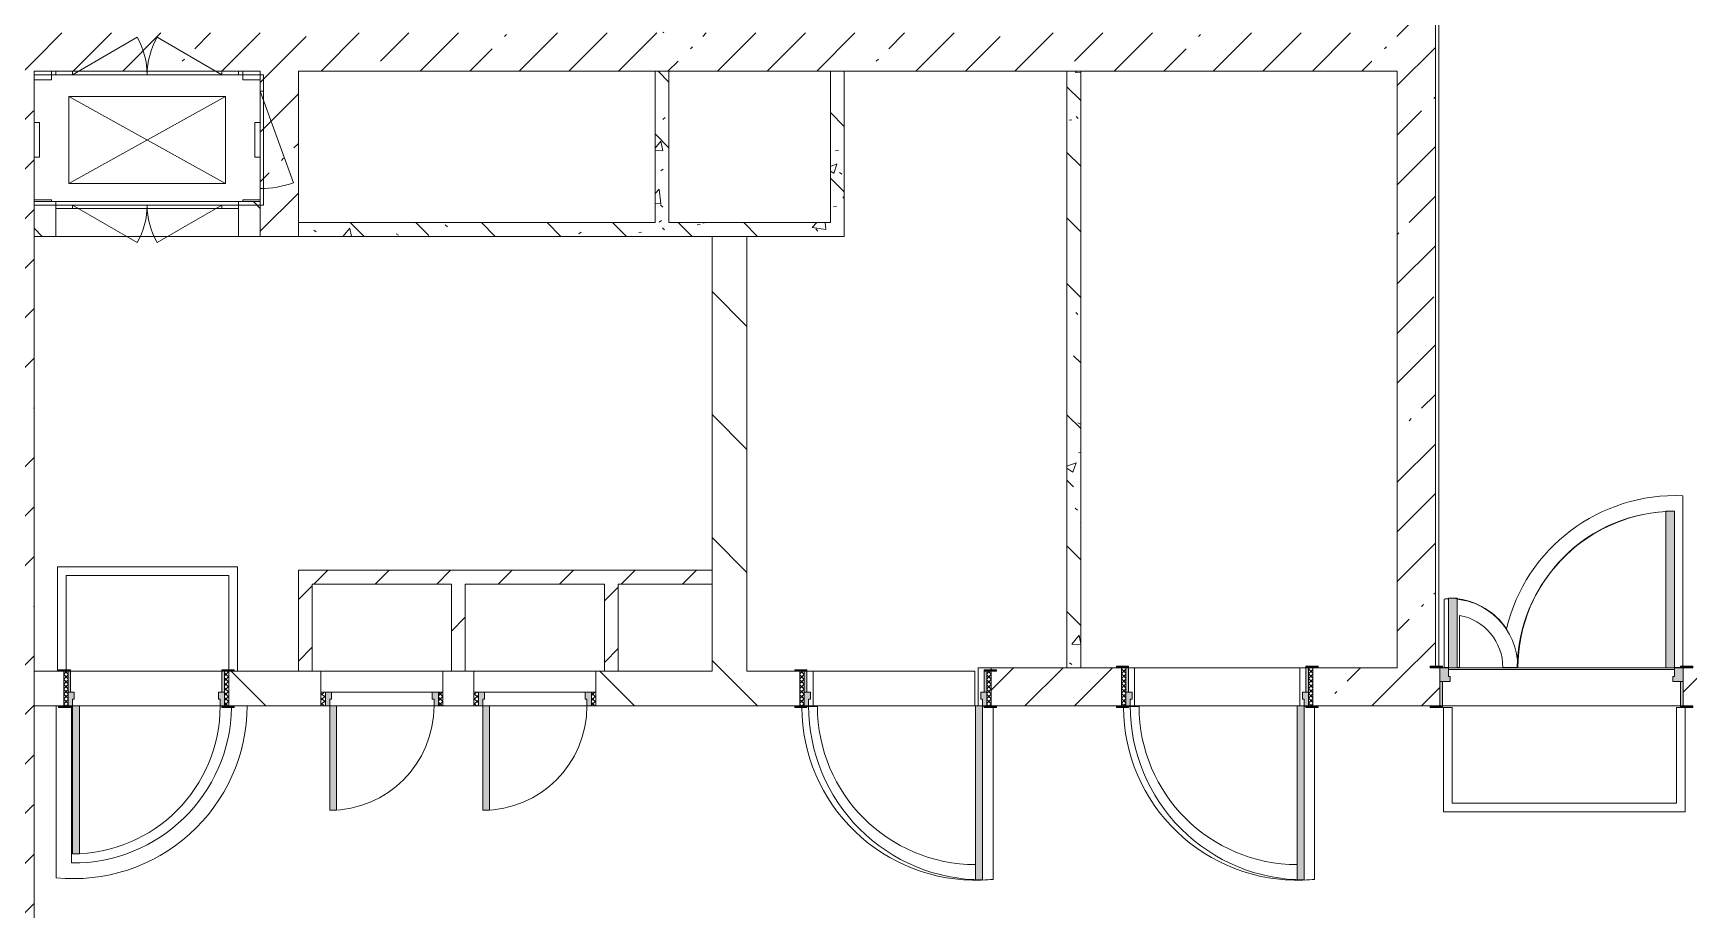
# Model space of a CAD drawing. Header units: millimetres. Extents: x -3129 to 197107, y -8553 to 29000.
# Drawn here: x 155062 to 164585, y 12227 to 17269 of the extents above; entities that cross this region are included whole.
import ezdxf

# ---------------------------------------------------------------- set-up
doc = ezdxf.new("R2010")
doc.units = ezdxf.units.MM
for name, color, linetype, lineweight, true_color in [('A-DOOR-3', 7, 'Continuous', 5, 0xaaaaaa), ('A-DOOR-4', 7, 'Continuous', 5, 0xe2e2e2), ('A-DOOR-FRAM-3', 7, 'Continuous', 5, 0xe2e2e2), ('A-DOOR-FRAM-4', 7, 'Continuous', 5, 0xaaaaaa), ('A-FLOR-3', 7, 'Continuous', 5, 0xaaaaaa), ('I-WALL-8', 7, 'Continuous', 5, 0x787878)]:
    doc.layers.add(name, color=color, linetype=linetype, lineweight=lineweight, true_color=true_color)
for name, color, linetype, lineweight in [('A-GENM-1', 7, 'Continuous', 5), ('A-WALL', 7, 'Continuous', 9), ('I-WALL-6', 7, 'Continuous', 5), ('M-EQPM-2', 7, 'Continuous', 5)]:
    doc.layers.add(name, color=color, linetype=linetype, lineweight=lineweight)
pattern_1 = [(45, (70097.43, 0), (-285.1231, 285.1231), []), (45, (70382.56, 0), (-285.1231, 285.1231), [504.031, -100.806, 16.764, -84.042])]
pattern_2 = [(135, (70097.43, 0), (-353.5534, -353.5534), [])]
pattern_3 = [(135, (70097.43, 0), (-377.1708, -377.1708), [533.4, -88.9, 17.78, -88.9]), (135, (70097.43, 376.94), (-377.1708, -377.1708), []), (50, (70097.43, 0), (637.6445, -55.7866), [66.675, -733.425]), (355, (70097.4, 0), (-123.3494, 668.699), [53.34, -586.74]), (100.451, (70150.6, -4.65), (514.299, 612.908), [56.665, -623.315]), (46.184, (70097.4, 177.8), (948.7764, -147.15), [100.012, -1100.137]), (96.636, (70176.5, 165.5), (830.909, 865.997), [84.998, -934.973]), (351.184, (70097.4, 177.8), (830.918, 865.988), [80.01, -880.11]), (21, (70186.33, 133.35), (530.6506, -357.9283), [66.675, -733.425]), (326, (70186.3, 133.35), (216.308, 644.6585), [53.34, -586.74]), (71.451, (70230.55, 103.5), (746.9596, 286.7243), [56.665, -623.315]), (37.5, (70097.43, 0), (10.81053, 295.9426), [16.764, -562.864, 16.764, -578.866, -588.962]), (37.5, (70097.43, 0), (10.81053, 295.9426), [-1175.258, 16.764, -572.198]), (7.5, (70097.43, 0), (233.8692, 350.6318), [16.764, -322.834, 16.764, -549.529, -224.472]), (7.5, (70097.43, 0), (233.8692, 350.6318), [-905.891, 16.764, -207.708]), (327.5, (69899.19, 0), (474.5678, -20.0513), [16.764, -205.486, 16.764, -676.656, -920.115]), (327.5, (69899.19, 0), (474.5678, -20.0513), [-915.67, 16.764, -903.351]), (317.5, (69810.3, 0), (518.4522, 88.9934), [16.764, -272.161, 16.764, -443.738, -653.415]), (317.5, (69810.3, 0), (518.4522, 88.9934), [-749.427, 16.764, -636.651])]
pattern_4 = [(45, (70097.43, 0), (-176.7767, 176.7767), [])]

# ---------------------------------------------------------------- blocks, each defined once
blk = doc.blocks.new('110_Дверь_СКБ_1Ст_Внутренняя1 - Д-8 950x2100h_охрана-V105-2_1_1_птичка')
at = {"layer": 'A-DOOR-3'}
h = blk.add_hatch(dxfattribs=at)
h.set_pattern_fill('FP_137', color=256, style=0, pattern_type=2)
h.set_pattern_definition([(135, (1826.41, 164.685), (-14.14214, -14.14214), []), (225, (1826.41, 164.685), (14.14214, -14.14214), [])])
h.paths.add_polyline_path([(487.5, 100), (462.5, 100), (462.5, -100), (487.5, -100), (487.5, -34.8)])
at = {"layer": 'A-DOOR-4'}
h = blk.add_hatch(color=256, dxfattribs=at)
h.paths.add_polyline_path([(-437.5, 100), (-437.5, 20), (-402.5, 20), (-402.5, 60), (-412.5, 60), (-416.2, 100)])
h.paths.add_polyline_path([(437.5, 100), (437.5, 60), (427.5, 60), (427.5, 20), (462.5, 20), (462.5, 100)])
at = {"layer": 'A-DOOR-FRAM-3'}
for points in [[(397.5, 950), (397.5, 100), (437.5, 100), (437.5, 950)], [(-492.5, 108), (-492.5, 100), (-422.5, 100), (-422.5, 108)], [(511.4, 108), (447.5, 108), (447.5, 100), (517.5, 100), (517.5, 108)], [(-422.5, 20), (-437.5, 20), (-437.5, -100), (-422.5, -100), (-422.5, -34.8)], [(462.5, 20), (447.5, 20), (447.5, -100), (462.5, -100), (462.5, -34.8)], [(-492.5, -100), (-492.5, -108), (-422.5, -108), (-422.5, -100)], [(447.5, -100), (447.5, -108), (517.5, -108), (517.5, -100)]]:
    blk.add_hatch(color=256, dxfattribs=at).paths.add_polyline_path(points)
at = {"layer": 'A-DOOR-FRAM-4'}
h = blk.add_hatch(dxfattribs=at)
h.set_pattern_fill('FP_138', color=256, style=0, pattern_type=2)
h.set_pattern_definition([(45, (-296.384, 164.685), (-14.1421, 14.1421), []), (135, (-296.384, 164.685), (-14.1421, -14.1421), [])])
h.paths.add_polyline_path([(-437.5, 100), (-462.5, 100), (-462.5, -100), (-437.5, -100), (-437.5, -34.8)])
at = {"layer": 'A-DOOR-3'}
for p, q in [((437.5, 950), (397.5, 950)), ((397.5, 950), (397.5, 100)), ((437.5, 100), (437.5, 950)), ((397.5, 100), (437.5, 100))]:
    blk.add_line(p, q, dxfattribs=at)
blk.add_arc((437.5, 100), 850, 90, 180, dxfattribs=at)
at = {"layer": 'A-DOOR-FRAM-4'}
for p, q in [((-422.5, 108), (-492.5, 108)), ((-492.5, 108), (-492.5, 100)), ((-492.5, 100), (-422.5, 100)), ((-437.5, 100), (-462.5, 100)), ((-462.5, 100), (-462.5, -100)), ((-412.5, 100), (-437.5, 100)), ((-437.5, 100), (-437.5, 20)), ((-437.5, -100), (-437.5, 100)), ((-422.5, 100), (-437.5, 100)), ((-437.5, 100), (-437.5, 99)), ((-437.5, 99), (-422.5, 99)), ((-422.5, 100), (-422.5, 108)), ((-422.5, 99), (-422.5, 100)), ((-412.5, 60), (-412.5, 100)), ((437.5, 100), (437.5, 60)), ((462.5, 100), (437.5, 100)), ((517.5, 108), (447.5, 108)), ((447.5, 108), (447.5, 100)), ((462.5, 100), (447.5, 100)), ((447.5, 100), (447.5, 99)), ((447.5, 100), (517.5, 100)), ((447.5, 99), (462.5, 99)), ((462.5, 20), (462.5, 100)), ((487.5, 100), (462.5, 100)), ((462.5, 100), (462.5, -100)), ((462.5, 99), (462.5, 100)), ((487.5, -100), (487.5, 100)), ((517.5, 100), (517.5, 108)), ((-437.5, 20), (-402.5, 20)), ((-422.5, 20), (-437.5, 20)), ((-437.5, 20), (-437.5, -100)), ((-422.5, -100), (-422.5, 20)), ((-402.5, 60), (-412.5, 60)), ((-402.5, 20), (-402.5, 60)), ((437.5, 60), (427.5, 60)), ((427.5, 60), (427.5, 20)), ((427.5, 20), (462.5, 20)), ((462.5, 20), (447.5, 20)), ((447.5, 20), (447.5, -100)), ((462.5, -100), (462.5, 20)), ((-422.5, -100), (-492.5, -100)), ((-492.5, -100), (-492.5, -108)), ((-492.5, -108), (-422.5, -108)), ((-462.5, -100), (-437.5, -100)), ((-437.5, -100), (-422.5, -100)), ((-422.5, -108), (-422.5, -100)), ((447.5, -100), (462.5, -100)), ((517.5, -100), (447.5, -100)), ((447.5, -100), (447.5, -108)), ((447.5, -108), (517.5, -108)), ((462.5, -100), (487.5, -100)), ((517.5, -108), (517.5, -100))]:
    blk.add_line(p, q, dxfattribs=at)
blk = doc.blocks.new('DOR_Проход в стене_Прямоугольный - 1050x1150 EI30-23344994-2_1_1_птичка')
at = {"layer": 'A-DOOR-3'}
for p, q in [((525, 100), (-525, 100)), ((525, -100), (-525, -100))]:
    blk.add_line(p, q, dxfattribs=at)
blk = doc.blocks.new('110_Дверь_СКБ_2Ст - Д-1_л_Лестничная клетка EIS60 2-32142534-2_1_1_птичка')
at = {"layer": 'A-DOOR-4'}
for points in [[(662.5, 110), (662.5, 1010), (612.5, 1010), (612.5, 110)], [(-587.5, 510), (-637.5, 510), (-637.5, 110), (-587.5, 110), (-587.5, 433.2)], [(712.5, 30), (697.5, 30), (697.5, -110), (712.5, -110), (712.5, -30.6)]]:
    blk.add_hatch(color=256, dxfattribs=at).paths.add_polyline_path(points)
h = blk.add_hatch(color=256, dxfattribs=at)
h.paths.add_polyline_path([(712.5, 110), (662.5, 110), (662.5, 60), (652.5, 60), (652.5, 30), (712.5, 30)])
h.paths.add_polyline_path([(-627.5, 30), (-627.5, 60), (-637.5, 60), (-637.5, 110), (-687.5, 110), (-687.5, 30)])
at = {"layer": 'A-DOOR-FRAM-3'}
for points in [[(-672.5, 110), (-672.5, 118), (-742.5, 118), (-742.5, 110)], [(767.5, 110), (767.5, 118), (697.5, 118), (697.5, 110)], [(-672.5, 30), (-687.5, 30), (-687.5, -110), (-672.5, -110), (-672.5, -30.6)], [(-672.5, -110), (-742.5, -110), (-742.5, -118), (-672.5, -118)], [(767.5, -118), (767.5, -110), (697.5, -110), (697.5, -118)]]:
    blk.add_hatch(color=256, dxfattribs=at).paths.add_polyline_path(points)
at = {"layer": 'A-DOOR-3'}
for p, q in [((662.5, 1010), (612.5, 1010)), ((612.5, 1010), (612.5, 110)), ((662.5, 110), (662.5, 1010)), ((-637.5, 510), (-637.5, 110)), ((-587.5, 510), (-637.5, 510)), ((-587.5, 110), (-587.5, 510)), ((-637.5, 110), (-587.5, 110)), ((612.5, 110), (662.5, 110))]:
    blk.add_line(p, q, dxfattribs=at)
for centre, radius, start, end in [((662.5, 110), 900, 90, 180), ((-637.5, 110), 400, 360, 90)]:
    blk.add_arc(centre, radius, start, end, dxfattribs=at)
at = {"layer": 'A-DOOR-FRAM-4'}
for p, q in [((-672.5, 118), (-742.5, 118)), ((-742.5, 118), (-742.5, 110)), ((-742.5, 110), (-672.5, 110)), ((-637.5, 110), (-687.5, 110)), ((-687.5, 110), (-687.5, 30)), ((-672.5, 110), (-672.5, 118)), ((-637.5, 60), (-637.5, 110)), ((662.5, 110), (662.5, 60)), ((712.5, 110), (662.5, 110)), ((767.5, 118), (697.5, 118)), ((697.5, 118), (697.5, 110)), ((697.5, 110), (767.5, 110)), ((712.5, 30), (712.5, 110)), ((767.5, 110), (767.5, 118)), ((-687.5, 30), (-627.5, 30)), ((-672.5, 30), (-687.5, 30)), ((-687.5, 30), (-687.5, -110)), ((-672.5, -110), (-672.5, 30)), ((-627.5, 60), (-637.5, 60)), ((-627.5, 30), (-627.5, 60)), ((662.5, 60), (652.5, 60)), ((652.5, 60), (652.5, 30)), ((652.5, 30), (712.5, 30)), ((712.5, 30), (697.5, 30)), ((697.5, 30), (697.5, -110)), ((712.5, -110), (712.5, 30)), ((-672.5, -110), (-742.5, -110)), ((-742.5, -110), (-742.5, -118)), ((-742.5, -118), (-672.5, -118)), ((-687.5, -110), (-672.5, -110)), ((-672.5, -118), (-672.5, -110)), ((697.5, -110), (712.5, -110)), ((767.5, -110), (697.5, -110)), ((697.5, -110), (697.5, -118)), ((697.5, -118), (767.5, -118)), ((767.5, -118), (767.5, -110))]:
    blk.add_line(p, q, dxfattribs=at)
blk = doc.blocks.new('110_Дверь_СКБ_1Ст_Внутренняя1 - Д-3 _п_ 1100x2100h_много всего-32102842-2_1_1_птичка')
at = {"layer": 'A-DOOR-3'}
h = blk.add_hatch(dxfattribs=at)
h.set_pattern_fill('FP_46', color=256, style=0, pattern_type=2)
h.set_pattern_definition([(135, (1751.41, 174.685), (-14.14214, -14.14214), []), (225, (1751.41, 174.685), (14.14214, -14.14214), [])])
h.paths.add_polyline_path([(562.5, 110), (537.5, 110), (537.5, -110), (562.5, -110), (562.5, -24.8)])
at = {"layer": 'A-DOOR-4'}
h = blk.add_hatch(color=256, dxfattribs=at)
h.paths.add_polyline_path([(512.5, 110), (512.5, 70), (502.5, 70), (502.5, 30), (537.5, 30), (537.5, 110)])
h.paths.add_polyline_path([(-487.5, 110), (-512.5, 110), (-512.5, 30), (-477.5, 30), (-477.5, 70), (-487.5, 70)])
at = {"layer": 'A-DOOR-FRAM-3'}
for points in [[(-487.5, 1110), (-487.5, 110), (-447.5, 110), (-447.5, 1110)], [(-567.5, 118), (-567.5, 110), (-497.5, 110), (-497.5, 118)], [(592.5, 118), (522.5, 118), (522.5, 110), (592.5, 110)], [(-497.5, 30), (-512.5, 30), (-512.5, -110), (-497.5, -110), (-497.5, -24.8)], [(537.5, 30), (522.5, 30), (522.5, -110), (537.5, -110), (537.5, -24.8)], [(-567.5, -110), (-567.5, -118), (-497.5, -118), (-497.5, -110)], [(592.5, -110), (522.5, -110), (522.5, -118), (592.5, -118)]]:
    blk.add_hatch(color=256, dxfattribs=at).paths.add_polyline_path(points)
at = {"layer": 'A-DOOR-FRAM-4'}
h = blk.add_hatch(dxfattribs=at)
h.set_pattern_fill('FP_47', color=256, style=0, pattern_type=2)
h.set_pattern_definition([(45, (-371.384, 174.685), (-14.1421, 14.1421), []), (135, (-371.384, 174.685), (-14.1421, -14.1421), [])])
h.paths.add_polyline_path([(-512.5, 110), (-537.5, 110), (-537.5, -110), (-512.5, -110), (-512.5, -24.8)])
at = {"layer": 'A-DOOR-3'}
for p, q in [((-487.5, 1110), (-487.5, 110)), ((-447.5, 1110), (-487.5, 1110)), ((-447.5, 110), (-447.5, 1110)), ((-487.5, 110), (-447.5, 110))]:
    blk.add_line(p, q, dxfattribs=at)
blk.add_arc((-487.5, 110), 1000, 360, 90, dxfattribs=at)
at = {"layer": 'A-DOOR-FRAM-4'}
for p, q in [((-497.5, 118), (-567.5, 118)), ((-567.5, 118), (-567.5, 110)), ((-567.5, 110), (-497.5, 110)), ((-512.5, 110), (-537.5, 110)), ((-537.5, 110), (-537.5, -110)), ((-487.5, 110), (-512.5, 110)), ((-512.5, 110), (-512.5, 30)), ((-512.5, -110), (-512.5, 110)), ((-497.5, 110), (-512.5, 110)), ((-512.5, 110), (-512.5, 109)), ((-512.5, 109), (-497.5, 109)), ((-497.5, 110), (-497.5, 118)), ((-497.5, 109), (-497.5, 110)), ((-487.5, 70), (-487.5, 110)), ((512.5, 110), (512.5, 70)), ((537.5, 110), (512.5, 110)), ((592.5, 118), (522.5, 118)), ((522.5, 118), (522.5, 110)), ((537.5, 110), (522.5, 110)), ((522.5, 110), (522.5, 109)), ((522.5, 110), (592.5, 110)), ((522.5, 109), (537.5, 109)), ((537.5, 30), (537.5, 110)), ((562.5, 110), (537.5, 110)), ((537.5, 110), (537.5, -110)), ((537.5, 109), (537.5, 110)), ((562.5, -110), (562.5, 110)), ((592.5, 110), (592.5, 118)), ((-512.5, 30), (-477.5, 30)), ((-497.5, 30), (-512.5, 30)), ((-512.5, 30), (-512.5, -110)), ((-497.5, -110), (-497.5, 30)), ((-477.5, 70), (-487.5, 70)), ((-477.5, 30), (-477.5, 70)), ((512.5, 70), (502.5, 70)), ((502.5, 70), (502.5, 30)), ((502.5, 30), (537.5, 30)), ((537.5, 30), (522.5, 30)), ((522.5, 30), (522.5, -110)), ((537.5, -110), (537.5, 30)), ((-497.5, -110), (-567.5, -110)), ((-567.5, -110), (-567.5, -118)), ((-567.5, -118), (-497.5, -118)), ((-537.5, -110), (-512.5, -110)), ((-512.5, -110), (-497.5, -110)), ((-497.5, -118), (-497.5, -110)), ((522.5, -110), (537.5, -110)), ((592.5, -110), (522.5, -110)), ((522.5, -110), (522.5, -118)), ((522.5, -118), (592.5, -118)), ((537.5, -110), (562.5, -110)), ((592.5, -118), (592.5, -110))]:
    blk.add_line(p, q, dxfattribs=at)
blk = doc.blocks.new('110_Дверь_СКБ_1Ст_Внутренняя1 - Д-3 _п_ 1100x2100h_много всего-32102838-2_1_1_птичка')
at = {"layer": 'A-DOOR-3'}
h = blk.add_hatch(dxfattribs=at)
h.set_pattern_fill('FP_13', color=256, style=0, pattern_type=2)
h.set_pattern_definition([(135, (1751.41, 164.685), (-14.14214, -14.14214), []), (225, (1751.41, 164.685), (14.14214, -14.14214), [])])
h.paths.add_polyline_path([(562.5, 100), (537.5, 100), (537.5, -100), (562.5, -100), (562.5, -34.8)])
at = {"layer": 'A-DOOR-4'}
h = blk.add_hatch(color=256, dxfattribs=at)
h.paths.add_polyline_path([(512.5, 100), (512.5, 60), (502.5, 60), (502.5, 20), (537.5, 20), (537.5, 100)])
h.paths.add_polyline_path([(-487.5, 100), (-512.5, 100), (-512.5, 20), (-477.5, 20), (-477.5, 60), (-487.5, 60)])
at = {"layer": 'A-DOOR-FRAM-3'}
for points in [[(-487.5, 1100), (-487.5, 100), (-447.5, 100), (-447.5, 1100)], [(-567.5, 108), (-567.5, 100), (-497.5, 100), (-497.5, 108)], [(592.5, 108), (522.5, 108), (522.5, 100), (592.5, 100)], [(-497.5, 20), (-512.5, 20), (-512.5, -100), (-497.5, -100), (-497.5, -34.8)], [(537.5, 20), (522.5, 20), (522.5, -100), (537.5, -100), (537.5, -34.8)], [(-567.5, -100), (-567.5, -108), (-497.5, -108), (-497.5, -100)], [(592.5, -100), (522.5, -100), (522.5, -108), (592.5, -108)]]:
    blk.add_hatch(color=256, dxfattribs=at).paths.add_polyline_path(points)
at = {"layer": 'A-DOOR-FRAM-4'}
h = blk.add_hatch(dxfattribs=at)
h.set_pattern_fill('FP_14', color=256, style=0, pattern_type=2)
h.set_pattern_definition([(45, (-371.384, 164.685), (-14.1421, 14.1421), []), (135, (-371.384, 164.685), (-14.1421, -14.1421), [])])
h.paths.add_polyline_path([(-512.5, 100), (-537.5, 100), (-537.5, -100), (-512.5, -100), (-512.5, -34.8)])
at = {"layer": 'A-DOOR-3'}
for p, q in [((-487.5, 1100), (-487.5, 100)), ((-447.5, 1100), (-487.5, 1100)), ((-447.5, 100), (-447.5, 1100)), ((-487.5, 100), (-447.5, 100))]:
    blk.add_line(p, q, dxfattribs=at)
blk.add_arc((-487.5, 100), 1000, 360, 90, dxfattribs=at)
at = {"layer": 'A-DOOR-FRAM-4'}
for p, q in [((-497.5, 108), (-567.5, 108)), ((-567.5, 108), (-567.5, 100)), ((-567.5, 100), (-497.5, 100)), ((-512.5, 100), (-537.5, 100)), ((-537.5, 100), (-537.5, -100)), ((-487.5, 100), (-512.5, 100)), ((-512.5, 100), (-512.5, 20)), ((-512.5, -100), (-512.5, 100)), ((-497.5, 100), (-512.5, 100)), ((-512.5, 100), (-512.5, 99)), ((-512.5, 99), (-497.5, 99)), ((-497.5, 100), (-497.5, 108)), ((-497.5, 99), (-497.5, 100)), ((-487.5, 60), (-487.5, 100)), ((512.5, 100), (512.5, 60)), ((537.5, 100), (512.5, 100)), ((592.5, 108), (522.5, 108)), ((522.5, 108), (522.5, 100)), ((537.5, 100), (522.5, 100)), ((522.5, 100), (522.5, 99)), ((522.5, 100), (592.5, 100)), ((522.5, 99), (537.5, 99)), ((537.5, 20), (537.5, 100)), ((562.5, 100), (537.5, 100)), ((537.5, 100), (537.5, -100)), ((537.5, 99), (537.5, 100)), ((562.5, -100), (562.5, 100)), ((592.5, 100), (592.5, 108)), ((-512.5, 20), (-477.5, 20)), ((-497.5, 20), (-512.5, 20)), ((-512.5, 20), (-512.5, -100)), ((-497.5, -100), (-497.5, 20)), ((-477.5, 60), (-487.5, 60)), ((-477.5, 20), (-477.5, 60)), ((512.5, 60), (502.5, 60)), ((502.5, 60), (502.5, 20)), ((502.5, 20), (537.5, 20)), ((537.5, 20), (522.5, 20)), ((522.5, 20), (522.5, -100)), ((537.5, -100), (537.5, 20)), ((-497.5, -100), (-567.5, -100)), ((-567.5, -100), (-567.5, -108)), ((-567.5, -108), (-497.5, -108)), ((-537.5, -100), (-512.5, -100)), ((-512.5, -100), (-497.5, -100)), ((-497.5, -108), (-497.5, -100)), ((522.5, -100), (537.5, -100)), ((592.5, -100), (522.5, -100)), ((522.5, -100), (522.5, -108)), ((522.5, -108), (592.5, -108)), ((537.5, -100), (562.5, -100)), ((592.5, -108), (592.5, -100))]:
    blk.add_line(p, q, dxfattribs=at)
blk = doc.blocks.new('160_Подъемник - 160_Подъемник-23521422-2_1_1_птичка')
at = {"layer": 'A-GENM-1'}
for p, q in [((220, 0), (592.4, 215)), ((220, 0), (592.4, 215)), ((1080, 0), (707.6, 215)), ((1080, 0), (707.6, 215)), ((-20, -95), (-20, 0)), ((-20, 0), (0, 0)), ((0, 0), (0, -95)), ((220, 20), (125, 20)), ((125, 20), (125, 0)), ((220, 20), (125, 20)), ((125, 20), (125, 0)), ((220, 0), (220, 20)), ((1080, 20), (220, 20)), ((220, 20), (1080, 20)), ((220, 0), (220, 20)), ((1080, 20), (220, 20)), ((220, 20), (1080, 20)), ((1080, 0), (1080, 20)), ((1080, 20), (1175, 20)), ((1080, 0), (1080, 20)), ((1080, 20), (1175, 20)), ((1175, 20), (1175, 0)), ((1175, 20), (1175, 0)), ((0, -95), (-20, -95)), ((-20, -95), (-20, -655)), ((-20, -655), (-20, -95)), ((125, 0), (220, 0)), ((125, 0), (220, 0)), ((1175, 0), (1080, 0)), ((1175, 0), (1080, 0)), ((0, -655), (-191.5, -128.8)), ((0, -655), (-20, -655)), ((-20, -655), (-20, -750)), ((0, -750), (0, -655)), ((-20, -750), (0, -750)), ((125, -770), (125, -750)), ((125, -750), (220, -750)), ((125, -770), (125, -750)), ((125, -750), (220, -750)), ((220, -750), (220, -770)), ((220, -750), (592.4, -965)), ((220, -750), (220, -770)), ((220, -750), (592.4, -965)), ((1080, -750), (707.6, -965)), ((1080, -750), (707.6, -965)), ((1080, -750), (1080, -770)), ((1175, -750), (1080, -750)), ((1080, -750), (1080, -770)), ((1175, -750), (1080, -750)), ((1175, -770), (1175, -750)), ((1175, -770), (1175, -750)), ((220, -770), (125, -770)), ((220, -770), (125, -770)), ((1080, -770), (220, -770)), ((220, -770), (1080, -770)), ((220, -770), (792, -770)), ((1080, -770), (508, -770)), ((1080, -770), (1175, -770)), ((1080, -770), (1175, -770))]:
    blk.add_line(p, q, dxfattribs=at)
for centre, radius, start, end in [((220, 0), 430, 0, 30), ((220, 0), 430, 0, 30), ((1080, 0), 430, 150, 180), ((1080, 0), 430, 150, 180), ((0, -655), 560, 90, 110), ((220, -750), 430, 330, 0), ((220, -750), 430, 330, 0), ((1080, -750), 430, 180, 210), ((1080, -750), 430, 180, 210)]:
    blk.add_arc(centre, radius, start, end, dxfattribs=at)
at = {"layer": 'M-EQPM-2'}
for p, q in [((1300, 0), (0, 0)), ((0, 0), (0, -750)), ((1300, -750), (1300, 0)), ((1100, -625), (200, -125)), ((200, -625), (1100, -125)), ((1100, -125), (200, -125)), ((200, -125), (200, -625)), ((1100, -625), (1100, -125)), ((200, -625), (1100, -625)), ((0, -750), (1300, -750))]:
    blk.add_line(p, q, dxfattribs=at)
blk = doc.blocks.new('Закладная деталь приямка - 200_100-20924312-2_1_1_птичка')
at = {"layer": 'M-EQPM-2'}
for p, q in [((85000, 16755), (84970, 16755)), ((85000, 16755), (84970, 16755)), ((85000, 16555), (85000, 16755)), ((85000, 16755), (85000, 16555)), ((84970, 16555), (85000, 16555)), ((85000, 16555), (84970, 16555))]:
    blk.add_line(p, q, dxfattribs=at)
blk = doc.blocks.new('Закладная деталь приямка - 200_100-V165-2_1_1_птичка')
at = {"layer": 'M-EQPM-2'}
for p, q in [((86240, 16755), (86240, 16555)), ((86240, 16555), (86240, 16755)), ((86270, 16755), (86240, 16755)), ((86240, 16755), (86270, 16755)), ((86240, 16555), (86270, 16555)), ((86240, 16555), (86270, 16555))]:
    blk.add_line(p, q, dxfattribs=at)
blk = doc.blocks.new('Закладная деталь приямка - 150_100-20924311-2_1_1_птичка')
at = {"layer": 'M-EQPM-2'}
for p, q in [((85070, 17050), (85070, 17000)), ((85070, 17050), (85070, 17000)), ((84970, 17000), (85070, 17000)), ((85070, 17000), (84970, 17000))]:
    blk.add_line(p, q, dxfattribs=at)
blk = doc.blocks.new('Закладная деталь приямка - 150_100-V166-2_1_1_птичка')
at = {"layer": 'M-EQPM-2'}
for p, q in [((86170, 17000), (86170, 17050)), ((86170, 17000), (86170, 17050)), ((86270, 17000), (86170, 17000)), ((86170, 17000), (86270, 17000))]:
    blk.add_line(p, q, dxfattribs=at)
blk = doc.blocks.new('Закладная деталь приямка - 150_100-V167-2_1_1_птичка')
at = {"layer": 'M-EQPM-2'}
for p, q in [((86270, 16310), (86170, 16310)), ((86170, 16310), (86270, 16310)), ((86170, 16310), (86170, 16300)), ((86170, 16310), (86170, 16300))]:
    blk.add_line(p, q, dxfattribs=at)
blk = doc.blocks.new('Закладная деталь приямка - 150_100-V168-2_1_1_птичка')
at = {"layer": 'M-EQPM-2'}
for p, q in [((85070, 16310), (84970, 16310)), ((84970, 16310), (85070, 16310)), ((85070, 16300), (85070, 16310)), ((85070, 16310), (85070, 16300))]:
    blk.add_line(p, q, dxfattribs=at)
blk = doc.blocks.new('110_Дверь_СКБ_1Ст - д-18 700x2100h_Технический шкаф ЭОМ и СС-V179-2_1_1_птичка')
at = {"layer": 'A-DOOR-3'}
h = blk.add_hatch(dxfattribs=at)
h.set_pattern_fill('FP_189', color=256, style=0, pattern_type=2)
h.set_pattern_definition([(135, (1951.41, 164.685), (-14.14214, -14.14214), []), (225, (1951.41, 164.685), (14.14214, -14.14214), [])])
h.paths.add_polyline_path([(362.5, 100), (337.5, 100), (337.5, 20), (362.5, 20)])
at = {"layer": 'A-DOOR-4'}
h = blk.add_hatch(color=256, dxfattribs=at)
h.paths.add_polyline_path([(312.5, 100), (312.5, 60), (302.5, 60), (302.5, 20), (337.5, 20), (337.5, 100)])
h.paths.add_polyline_path([(-287.5, 100), (-312.5, 100), (-312.5, 20), (-277.5, 20), (-277.5, 60), (-287.5, 60)])
at = {"layer": 'A-DOOR-FRAM-3'}
blk.add_hatch(color=256, dxfattribs=at).paths.add_polyline_path([(272.5, 700), (272.5, 100), (312.5, 100), (312.5, 700)])
at = {"layer": 'A-DOOR-FRAM-4'}
h = blk.add_hatch(dxfattribs=at)
h.set_pattern_fill('FP_190', color=256, style=0, pattern_type=2)
h.set_pattern_definition([(45, (-171.384, 164.685), (-14.1421, 14.1421), []), (135, (-171.384, 164.685), (-14.1421, -14.1421), [])])
h.paths.add_polyline_path([(-318, 100), (-337.5, 100), (-337.5, 20), (-312.5, 20), (-312.5, 100)])
at = {"layer": 'A-DOOR-3'}
for p, q in [((312.5, 700), (272.5, 700)), ((272.5, 700), (272.5, 100)), ((312.5, 100), (312.5, 700)), ((272.5, 100), (312.5, 100))]:
    blk.add_line(p, q, dxfattribs=at)
blk.add_arc((312.5, 100), 600, 90, 180, dxfattribs=at)
at = {"layer": 'A-DOOR-FRAM-4'}
for p, q in [((-312.5, 100), (-337.5, 100)), ((-337.5, 100), (-337.5, 20)), ((-287.5, 100), (-312.5, 100)), ((-312.5, 100), (-312.5, 20)), ((-312.5, 20), (-312.5, 100)), ((-287.5, 60), (-287.5, 100)), ((-287.5, 100), (272.5, 100)), ((312.5, 100), (312.5, 60)), ((337.5, 100), (312.5, 100)), ((337.5, 20), (337.5, 100)), ((362.5, 100), (337.5, 100)), ((337.5, 100), (337.5, 20)), ((362.5, 20), (362.5, 100)), ((-337.5, 20), (-312.5, 20)), ((-312.5, 20), (-277.5, 20)), ((-277.5, 60), (-287.5, 60)), ((-277.5, 20), (-277.5, 60)), ((302.5, 20), (-277.5, 20)), ((312.5, 60), (302.5, 60)), ((302.5, 60), (302.5, 20)), ((302.5, 20), (337.5, 20)), ((337.5, 20), (362.5, 20))]:
    blk.add_line(p, q, dxfattribs=at)

msp = doc.modelspace()

# ---------------------------------------------------------------- hatches: boundary and pattern name
at = {"layer": 'I-WALL-6'}
h = msp.add_hatch(dxfattribs=at)
h.set_pattern_fill('FP_132', color=256, style=0, pattern_type=2)
h.set_pattern_definition(pattern_1)
h.paths.add_polyline_path([(163097.4, 13400), (163127.4, 13400), (163127.4, 13620), (163097.4, 13620), (163097.5, 13628), (163127.4, 13628), (163127.4, 21550), (162907.4, 21550), (162907.4, 13400)])
h = msp.add_hatch(dxfattribs=at)
h.set_pattern_fill('FP_132', color=256, style=0, pattern_type=2)
h.set_pattern_definition(pattern_1)
h.paths.add_polyline_path([(154847.4, 16300), (155067.4, 16300), (155067.4, 17270), (154847.4, 17270), (154847.4, 17005.5)])
h = msp.add_hatch(dxfattribs=at)
h.set_pattern_fill('FP_132', color=256, style=0, pattern_type=2)
h.set_pattern_definition(pattern_1)
h.paths.add_polyline_path([(156367.4, 17050), (156587.4, 17050), (156587.4, 17270), (155067.4, 17270), (155067.4, 17050), (156141.1, 17050)])
h = msp.add_hatch(dxfattribs=at)
h.set_pattern_fill('FP_132', color=256, style=0, pattern_type=2)
h.set_pattern_definition(pattern_1)
h.paths.add_polyline_path([(162907.4, 17050), (162907.4, 17270), (156587.4, 17270), (156587.4, 17050), (161706.2, 17050)])
h = msp.add_hatch(dxfattribs=at)
h.set_pattern_fill('FP_132', color=256, style=0, pattern_type=2)
h.set_pattern_definition(pattern_1)
h.paths.add_polyline_path([(156587.4, 16100), (156587.4, 17050), (156367.4, 17050), (156367.4, 16100)])
h = msp.add_hatch(dxfattribs=at)
h.set_pattern_fill('FP_132', color=256, style=0, pattern_type=2)
h.set_pattern_definition(pattern_1)
h.paths.add_polyline_path([(155067.4, 10400), (155067.4, 16300), (154847.4, 16300), (154847.4, 10400)])
h = msp.add_hatch(dxfattribs=at)
h.set_pattern_fill('FP_135', color=256, style=0, pattern_type=2)
h.set_pattern_definition(pattern_2)
h.paths.add_polyline_path([(155067.4, 16100), (155192.4, 16100), (155192.4, 16300), (155067.4, 16300)])
h.paths.add_polyline_path([(156367.4, 16100), (156367.4, 16300), (156242.4, 16300), (156242.4, 16100)])
h = msp.add_hatch(dxfattribs=at)
h.set_pattern_fill('FP_135', color=256, style=0, pattern_type=2)
h.set_pattern_definition(pattern_2)
h.paths.add_polyline_path([(159167.4, 13600), (159167.4, 16100), (158967.4, 16100), (158967.4, 13600)])
h = msp.add_hatch(dxfattribs=at)
h.set_pattern_fill('FP_136', color=256, style=0, pattern_type=2)
h.set_pattern_definition(pattern_4)
h.paths.add_polyline_path([(156667.4, 13600), (156667.4, 14180), (156587.4, 14180), (156587.4, 13600)])
h = msp.add_hatch(dxfattribs=at)
h.set_pattern_fill('FP_136', color=256, style=0, pattern_type=2)
h.set_pattern_definition(pattern_4)
h.paths.add_polyline_path([(157996.1, 14100), (158967.4, 14100), (158967.4, 14180), (156667.4, 14180), (156667.4, 14100), (157547.4, 14100)])
h = msp.add_hatch(dxfattribs=at)
h.set_pattern_fill('FP_136', color=256, style=0, pattern_type=2)
h.set_pattern_definition(pattern_4)
h.paths.add_polyline_path([(157547.4, 13600), (157547.4, 14100), (157467.4, 14100), (157467.4, 13600)])
h = msp.add_hatch(dxfattribs=at)
h.set_pattern_fill('FP_136', color=256, style=0, pattern_type=2)
h.set_pattern_definition(pattern_4)
h.paths.add_polyline_path([(158427.4, 13600), (158427.4, 14100), (158347.4, 14100), (158347.4, 13600)])
h = msp.add_hatch(dxfattribs=at)
h.set_pattern_fill('FP_132', color=256, style=0, pattern_type=2)
h.set_pattern_definition(pattern_1)
h.paths.add_polyline_path([(160602.4, 13400), (161322.4, 13400), (161322.4, 13620), (160572.4, 13620), (160572.4, 13608), (160602.4, 13608), (160602.4, 13600), (160572.4, 13600), (160572.4, 13400)])
h.paths.add_polyline_path([(162633.7, 13400), (162907.4, 13400), (162907.4, 13620), (162422.4, 13620), (162422.4, 13400), (162452.4, 13400)])
h = msp.add_hatch(dxfattribs=at)
h.set_pattern_fill('FP_132', color=256, style=0, pattern_type=2)
h.set_pattern_definition(pattern_1)
h.paths.add_polyline_path([(164607.4, 13400), (164897.4, 13400), (164897.4, 13620), (164552.4, 13620), (164552.4, 13400)])
h.paths.add_polyline_path([(163127.4, 13400), (163152.4, 13400), (163152.4, 13620), (163127.4, 13620), (163127.4, 13534.8)])
h = msp.add_hatch(dxfattribs=at)
h.set_pattern_fill('FP_135', color=256, style=0, pattern_type=2)
h.set_pattern_definition(pattern_2)
h.paths.add_polyline_path([(157417.4, 13400), (157597.4, 13400), (157597.4, 13600), (157417.4, 13600), (157417.4, 13480)])
h.paths.add_polyline_path([(155067.4, 13400), (155237.4, 13400), (155237.4, 13600), (155067.4, 13600), (155067.4, 13534.8)])
h.paths.add_polyline_path([(156217.4, 13400), (156717.4, 13400), (156717.4, 13600), (156187.4, 13600), (156187.4, 13400)])
h = msp.add_hatch(dxfattribs=at)
h.set_pattern_fill('FP_135', color=256, style=0, pattern_type=2)
h.set_pattern_definition(pattern_2)
h.paths.add_polyline_path([(158923.7, 13400), (159472.4, 13400), (159472.4, 13600), (158297.4, 13600), (158297.4, 13400)])
at = {"layer": 'I-WALL-8'}
h = msp.add_hatch(dxfattribs=at)
h.set_pattern_fill('FP_143', color=256, style=0, pattern_type=2)
h.set_pattern_definition(pattern_3)
h.paths.add_polyline_path([(158719.1, 16180), (158719.1, 17050), (158639.1, 17050), (158639.1, 16180)])
h.paths.add_polyline_path([(158719.1, 17270), (158719.1, 21235.8), (158639.1, 21235.8), (158639.1, 17270)])
h = msp.add_hatch(dxfattribs=at)
h.set_pattern_fill('FP_143', color=256, style=0, pattern_type=2)
h.set_pattern_definition(pattern_3)
h.paths.add_polyline_path([(159727.4, 16180), (159727.4, 17050), (159647.4, 17050), (159647.4, 16180)])
h = msp.add_hatch(dxfattribs=at)
h.set_pattern_fill('FP_143', color=256, style=0, pattern_type=2)
h.set_pattern_definition(pattern_3)
h.paths.add_polyline_path([(161088.1, 13620), (161088.1, 17050), (161008.1, 17050), (161008.1, 13620)])
h = msp.add_hatch(dxfattribs=at)
h.set_pattern_fill('FP_143', color=256, style=0, pattern_type=2)
h.set_pattern_definition(pattern_3)
h.paths.add_polyline_path([(159727.4, 16100), (159727.4, 16180), (156587.4, 16180), (156587.4, 16100), (159167.4, 16100)])

# ---------------------------------------------------------------- linework, layer by layer
at = {"layer": 'A-FLOR-3'}
for p, q in [((163147.4, 21130), (163147.4, 13628)), ((164551, 13628), (164551, 14609.2)), ((155202.2, 14200), (155202.2, 13600)), ((156237.4, 14200), (155202.2, 14200)), ((156237.4, 13600), (156237.4, 14200)), ((155252.2, 13608), (155252.2, 14150)), ((155252.2, 14150), (156187.4, 14150)), ((156187.4, 14150), (156187.4, 13608)), ((163176.9, 14014.7), (163176.9, 13621.1)), ((163266.9, 13621.1), (163266.9, 13920.9)), ((160497.4, 13620), (160572.4, 13620)), ((161362.4, 13620), (161397.4, 13620)), ((161397.4, 13620), (161397.4, 13400)), ((162347.4, 13400), (162347.4, 13620)), ((162347.4, 13620), (162382.4, 13620)), ((163176.9, 13621.1), (163202.4, 13621.1)), ((163252.4, 13621.1), (163266.9, 13621.1)), ((163515.5, 13621.1), (163598.5, 13621.1)), ((164502.4, 13621.1), (164537.4, 13621.1)), ((159512.4, 13600), (159547.4, 13600)), ((159547.4, 13600), (159547.4, 13400)), ((163202.4, 13610), (164502.4, 13610)), ((155193.2, 13400), (155193.2, 12412.1)), ((155283.2, 12497.2), (155283.2, 13400)), ((159572.9, 13397), (159512.4, 13397)), ((159522.4, 13400), (160482.4, 13400)), ((160532.4, 13398), (160522.4, 13398)), ((160582.9, 12403), (160582.9, 13392)), ((161422.9, 13397), (161362.4, 13397)), ((161397.4, 13400), (162332.4, 13400)), ((162382.4, 13398), (162372.4, 13398)), ((162432.9, 12403), (162432.9, 13392)), ((163224.2, 13390.8), (163174.2, 13390.8)), ((163174.2, 13390.8), (163174.2, 12790.8)), ((163224.2, 12840.8), (163224.2, 13390.8)), ((164563.4, 13390.8), (164513.4, 13390.8)), ((164513.4, 13390.8), (164513.4, 12840.8)), ((164563.4, 12790.8), (164563.4, 13390.8)), ((163174.2, 12790.8), (164563.4, 12790.8)), ((164513.4, 12840.8), (163224.2, 12840.8))]:
    msp.add_line(p, q, dxfattribs=at)
for centre, radius, start, end in [((164508.5, 13610.1), 1000, 87.56236, 166.45029), ((164508.5, 13610.1), 910, 93.53335, 179.3074), ((163210.5, 13621.1), 395, 91.16729, 94.87345), ((163210.5, 13621.1), 395, 34.42231, 83.89083), ((163210.5, 13621.1), 305, 360, 79.33549), ((155293.2, 13407.1), 1000, 264.26083, 359.59239), ((155293.2, 13407.1), 910, 269.37036, 359.04725), ((160482.9, 13398), 1000, 180.34644, 271.81103), ((160482.9, 13398), 910, 180.06296, 269.96818), ((162332.9, 13398), 1000, 180.34644, 271.81103), ((162332.9, 13398), 910, 180.06296, 269.96818), ((160482.9, 13398), 1000, 272.26817, 275.73917), ((162332.9, 13398), 1000, 272.26817, 275.73917)]:
    msp.add_arc(centre, radius, start, end, dxfattribs=at)
at = {"layer": 'A-WALL'}
for p, q in [((158719.1, 17050), (158639.1, 17050)), ((159727.4, 17050), (159647.4, 17050)), ((161088.1, 17050), (161008.1, 17050)), ((155067.4, 16300), (155067.4, 16100)), ((156587.4, 16180), (156587.4, 16100)), ((159167.4, 16100), (158967.4, 16100)), ((158967.4, 14100), (158967.4, 14180)), ((161008.1, 13620), (161088.1, 13620)), ((155067.4, 13600), (155067.4, 13400)), ((156587.4, 13600), (156667.4, 13600)), ((157467.4, 13600), (157547.4, 13600)), ((158347.4, 13600), (158427.4, 13600))]:
    msp.add_line(p, q, dxfattribs=at)
at = {"layer": 'I-WALL-6'}
for p, q in [((163127.4, 13628), (163127.4, 21150)), ((155067.4, 17050), (156367.4, 17050)), ((155067.4, 16300), (155067.4, 17050)), ((156367.4, 17050), (156367.4, 16100)), ((156587.4, 16180), (156587.4, 17050)), ((156587.4, 17050), (158639.1, 17050)), ((158639.1, 17050), (158639.1, 16180)), ((158719.1, 17050), (159647.4, 17050)), ((158719.1, 16180), (158719.1, 17050)), ((159647.4, 17050), (159647.4, 16180)), ((159727.4, 17050), (161008.1, 17050)), ((159727.4, 16100), (159727.4, 17050)), ((161008.1, 17050), (161008.1, 13620)), ((161088.1, 17050), (162907.4, 17050)), ((161088.1, 13620), (161088.1, 17050)), ((162907.4, 17050), (162907.4, 13620)), ((155067.4, 16300), (156367.4, 16300)), ((155192.4, 16100), (155192.4, 16300)), ((156242.4, 16300), (156242.4, 16100)), ((155067.4, 13600), (155067.4, 16100)), ((155067.4, 16100), (158967.4, 16100)), ((158639.1, 16180), (156587.4, 16180)), ((159647.4, 16180), (158719.1, 16180)), ((158967.4, 16100), (158967.4, 14180)), ((159167.4, 13600), (159167.4, 16100)), ((159167.4, 16100), (159727.4, 16100)), ((158967.4, 14180), (156587.4, 14180)), ((156587.4, 14180), (156587.4, 13600)), ((156667.4, 14100), (157467.4, 14100)), ((156667.4, 13600), (156667.4, 14100)), ((157467.4, 14100), (157467.4, 13600)), ((157547.4, 14100), (158347.4, 14100)), ((157547.4, 13600), (157547.4, 14100)), ((158347.4, 14100), (158347.4, 13600)), ((158427.4, 14100), (158967.4, 14100)), ((158427.4, 13600), (158427.4, 14100)), ((158967.4, 14100), (158967.4, 13600)), ((160497.4, 13620), (160497.4, 13400)), ((161008.1, 13620), (160572.4, 13620)), ((160572.4, 13620), (160572.4, 13608)), ((161292.4, 13620), (161088.1, 13620)), ((161397.4, 13620), (162347.4, 13620)), ((162907.4, 13620), (162452.4, 13620)), ((163252.4, 13620), (164452.4, 13620)), ((155207.4, 13600), (155067.4, 13600)), ((155277.4, 13600), (156147.4, 13600)), ((156587.4, 13600), (156217.4, 13600)), ((156667.4, 13600), (157467.4, 13600)), ((156717.4, 13480), (156717.4, 13600)), ((157417.4, 13600), (157417.4, 13480)), ((157547.4, 13600), (158347.4, 13600)), ((157597.4, 13480), (157597.4, 13600)), ((158297.4, 13600), (158297.4, 13480)), ((158967.4, 13600), (158427.4, 13600)), ((159442.4, 13600), (159167.4, 13600)), ((159547.4, 13600), (160477.4, 13600)), ((160477.4, 13400), (160477.4, 13600)), ((155067.4, 10400), (155067.4, 13400)), ((155067.4, 13400), (155207.4, 13400)), ((156137.4, 13400), (155327.4, 13400)), ((156217.4, 13400), (156717.4, 13400)), ((157417.4, 13400), (157597.4, 13400)), ((158297.4, 13400), (159442.4, 13400)), ((160602.4, 13400), (161292.4, 13400)), ((161397.4, 13400), (161372.4, 13400)), ((162452.4, 13400), (163097.4, 13400)), ((164537.4, 13400), (163167.4, 13400))]:
    msp.add_line(p, q, dxfattribs=at)

# ---------------------------------------------------------------- block references
at = {"layer": 'A-DOOR-3', "rotation": 180}
for name, p in [('DOR_Проход в стене_Прямоугольный - 1050x1150 EI30-23344994-2_1_1_птичка', (155717.4, 16200)), ('110_Дверь_СКБ_1Ст_Внутренняя1 - Д-3 _п_ 1100x2100h_много всего-32102842-2_1_1_птичка', (161884.9, 13510)), ('110_Дверь_СКБ_1Ст_Внутренняя1 - Д-8 950x2100h_охрана-V105-2_1_1_птичка', (155724.9, 13500)), ('110_Дверь_СКБ_1Ст_Внутренняя1 - Д-3 _п_ 1100x2100h_много всего-32102838-2_1_1_птичка', (160034.9, 13500)), ('110_Дверь_СКБ_1Ст - д-18 700x2100h_Технический шкаф ЭОМ и СС-V179-2_1_1_птичка', (157079.9, 13500)), ('110_Дверь_СКБ_1Ст - д-18 700x2100h_Технический шкаф ЭОМ и СС-V179-2_1_1_птичка', (157959.9, 13500))]:
    msp.add_blockref(name, p, dxfattribs=at)
at = {"layer": 'A-DOOR-3'}
msp.add_blockref('110_Дверь_СКБ_2Ст - Д-1_л_Лестничная клетка EIS60 2-32142534-2_1_1_птичка', (163839.9, 13510), dxfattribs=at)
at = {"layer": 'M-EQPM-2', "rotation": 180}
msp.add_blockref('160_Подъемник - 160_Подъемник-23521422-2_1_1_птичка', (156367.4, 16280), dxfattribs=at)
at = {"layer": 'M-EQPM-2'}
for name in ['Закладная деталь приямка - 150_100-20924311-2_1_1_птичка', 'Закладная деталь приямка - 150_100-V166-2_1_1_птичка', 'Закладная деталь приямка - 200_100-20924312-2_1_1_птичка', 'Закладная деталь приямка - 200_100-V165-2_1_1_птичка', 'Закладная деталь приямка - 150_100-V168-2_1_1_птичка', 'Закладная деталь приямка - 150_100-V167-2_1_1_птичка']:
    msp.add_blockref(name, (70097.4, 0), dxfattribs=at)

doc.saveas('drawing.dxf')
